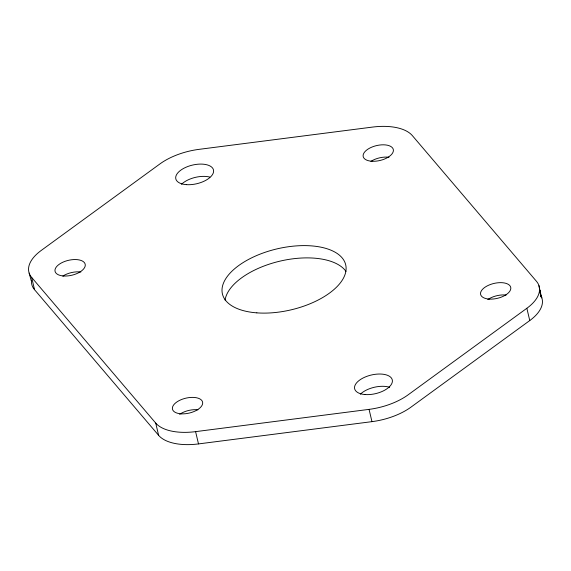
<?xml version="1.0" encoding="UTF-8"?>
<svg xmlns="http://www.w3.org/2000/svg" width="571" height="571" viewBox="0 0 571 571"><rect width="100%" height="100%" fill="white"/><g stroke="black" fill="none" stroke-linecap="round" stroke-linejoin="round"><path stroke-width="0.86" d="M526.855 308.283L408.137 394.818A48.371 23.889 -13.3 0 1 369.066 409.371L195.596 431.64A48.357 23.882 -13.3 0 1 155.719 423.082L31.648 277.42A48.357 23.882 -13.3 0 1 41.24 250.441L159.966 163.898A48.371 23.889 -13.3 0 1 199.043 149.352L372.506 127.083A48.357 23.882 -13.3 0 1 412.376 135.648L536.455 281.303A48.357 23.882 -13.3 0 1 526.855 308.283L529.76 320.559L411.041 407.094A48.371 23.889 -13.3 0 1 371.964 421.648L198.494 443.917A48.357 23.882 -13.3 0 1 158.624 435.352L34.545 289.697A48.357 23.882 -13.3 0 1 31.498 280.332M541.85 297.912L539.766 290.246L540.951 296.806L539.359 287.249M29.15 273.088L31.234 280.754M369.066 409.371L371.964 421.648M195.596 431.64L198.494 443.917M155.719 423.082L158.624 435.352M31.648 277.42L34.545 289.697M538.945 285.643L540.951 296.806M370.914 161.372A15.474 7.644 -13.3 0 1 389.001 157.261M62.789 276.114A15.474 7.644 -13.3 0 1 80.868 272.003M487.784 299.575A15.474 7.644 -13.3 0 1 506.092 295.064M179.658 414.318A15.474 7.644 -13.3 0 1 197.966 409.8M360.351 394.211A19.343 9.557 -13.3 0 1 389.665 387.309M181.514 184.29A19.357 9.564 -13.3 0 1 209.864 177.089M225.074 300.068A63.345 31.291 -13.3 0 1 279.612 261.225A63.345 31.291 -13.3 0 1 345.962 271.346M541.215 296.385A48.357 23.882 -13.3 0 1 529.76 320.559M371.935 161.25A15.474 7.644 -13.3 0 0 393.34 149.652A15.474 7.644 -13.3 0 0 369.466 148.239A15.474 7.644 -13.3 0 0 371.935 161.25M63.809 275.993A15.474 7.644 -13.3 0 0 85.215 264.394A15.474 7.644 -13.3 0 0 61.34 262.974A15.474 7.644 -13.3 0 0 63.809 275.993M489.354 299.09A15.474 7.644 -13.3 0 0 510.76 287.491A15.474 7.644 -13.3 0 0 486.885 286.078A15.474 7.644 -13.3 0 0 489.354 299.09M181.221 413.832A15.474 7.644 -13.3 0 0 202.626 402.234A15.474 7.644 -13.3 0 0 178.752 400.813A15.474 7.644 -13.3 0 0 181.221 413.832M365.147 394.554A19.343 9.557 -13.3 0 0 392.363 380.315A19.343 9.557 -13.3 0 0 362.863 378.109A19.343 9.557 -13.3 0 0 365.147 394.554M186.324 184.64A19.357 9.564 -13.3 0 0 213.568 170.394A19.357 9.564 -13.3 0 0 184.04 168.181A19.357 9.564 -13.3 0 0 186.324 184.64M256.836 312.858A63.345 31.291 -13.3 0 0 345.962 266.222A63.345 31.291 -13.3 0 0 249.349 259.006A63.345 31.291 -13.3 0 0 256.836 312.858"/></g></svg>
